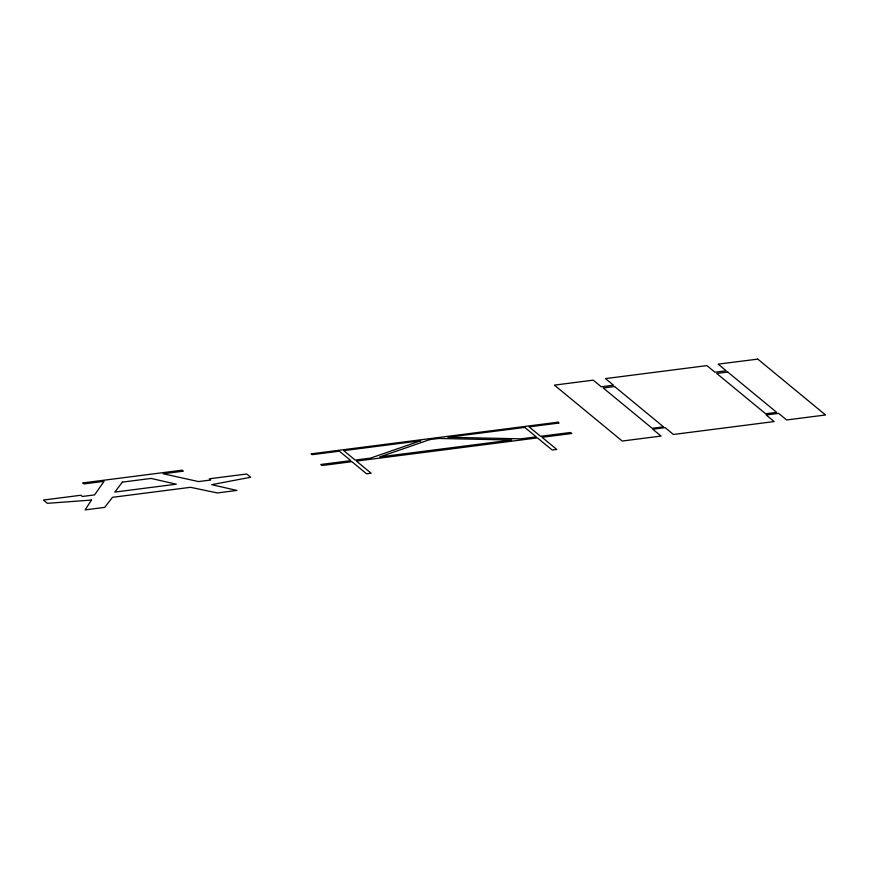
<?xml version="1.0" encoding="UTF-8"?>
<svg xmlns="http://www.w3.org/2000/svg" width="869" height="869" viewBox="0 0 869 869"><rect width="100%" height="100%" fill="white"/><g stroke="black" fill="none" stroke-linecap="round" stroke-linejoin="round"><path stroke-width="1.3" d="M91.462 500.066L85.108 509.886L104.715 507.377L112.481 497.318L190.528 487.313L217.315 492.94L236.922 490.431L211.667 484.663L250.674 477.255L246.709 473.996L209.342 478.786L210.819 480.003L198.523 481.578L163.176 473.768L183.305 471.183L182.11 470.194L82.696 482.936L83.891 483.924L104.019 481.35L94.602 494.895L82.305 496.481L80.817 495.254L43.45 500.044L47.404 503.314L91.462 500.066M122.366 482.121L114.827 492.071L176.266 484.196L151.087 478.439L122.366 482.121M420.618 440.768L370.563 458.104L355.182 460.07L343.711 450.62L420.618 440.768M429.829 439.584L379.775 456.92L511.656 440.018L438.671 438.454L429.829 439.584M757.79 359.114L718.196 364.144L726.212 370.759L714.926 372.204L706.91 365.599L605.487 378.602L613.492 385.206L601.25 386.77L593.223 380.155L554.411 385.13L622.226 441.039L661.037 436.064L652.76 429.243L665.165 427.657L673.442 434.478L774.17 421.563L766.176 414.98L778.624 413.383L786.619 419.966L825.55 414.98L757.79 359.114M614.6 386.531L603.238 387.987L652.152 428.308L663.514 426.853L614.6 386.531M727.744 372.03L716.708 373.442L765.622 413.763L776.658 412.351L727.744 372.03M558.039 422.204L311.135 453.846L312.134 454.672L339.344 451.185L350.815 460.635L320.791 464.491L322.051 465.523L351.902 461.689L366.588 473.801L371.128 473.225L356.42 461.091L537.455 437.889L552.173 450.023L556.757 449.436L542.06 437.313L571.759 433.512L570.509 432.48L540.572 436.314L529.112 426.864L559.039 423.029L558.039 422.204M524.789 427.418L447.883 437.27L520.857 438.834L536.249 436.868L524.789 427.418"/></g></svg>
